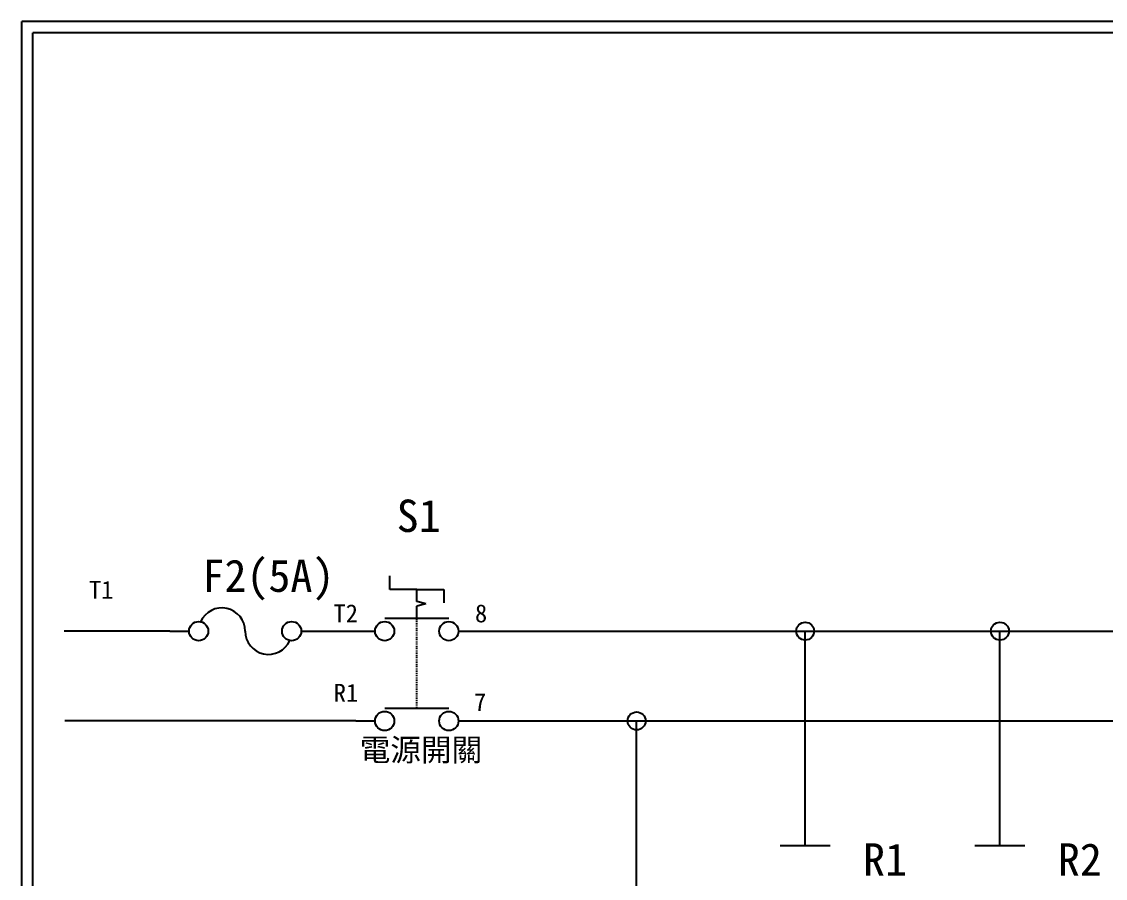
# Model space of a CAD drawing. Extents: x -24 to 263, y 255 to 459.
# Drawn here: x -23.6 to 97.1, y 364.1 to 459.4 of the extents above; entities that cross this region are included whole.
import ezdxf

# ---------------------------------------------------------------- set-up
doc = ezdxf.new("R2010")
doc.units = 0
doc.linetypes.add('DASHED', pattern=[0.2, 0.1, -0.1])
doc.layers.get('0').update_dxf_attribs({"linetype": 'CONTINUOUS'})
for name, color, linetype in [('7', 7, 'CONTINUOUS'), ('圖框層', 7, 'CONTINUOUS'), ('標尺寸層', 3, 'CONTINUOUS')]:
    doc.layers.add(name, color=color, linetype=linetype)
doc.styles.add('CNS', font='romanc.shx', dxfattribs={"bigfont": 'chineset.shx'})
doc.styles.add('STSL', font='kaiu.ttf')

# ---------------------------------------------------------------- blocks, each defined once
blk = doc.blocks.new('FUSE')
at = {"color": 7}
for p, q in [((0, 0), (2.14, 0)), ((14.64, 0), (16.78, 0))]:
    blk.add_line(p, q, dxfattribs=at)
for centre in [(3.21, 0), (13.56, 0)]:
    blk.add_circle(centre, 1.07)
for centre, start, end in [((5.8, 0), 0, 156.116), ((10.98, 0), 180, 336.116)]:
    blk.add_arc(centre, 2.59, start, end, dxfattribs=at)

msp = doc.modelspace()

# ---------------------------------------------------------------- linework, layer by layer
for p, q in [((17.4, 396.25), (17.4, 397.75)), ((20.4, 396.25), (17.4, 396.25)), ((20.4, 396.25), (23.4, 396.25)), ((23.4, 396.25), (23.4, 394.75)), ((21.4, 394.64), (20.4, 394.9)), ((21.4, 394.64), (20.4, 394.37)), ((7.55, 391.6), (15.76, 391.6)), ((9.69, 391.6), (15.76, 391.6)), ((13.62, 391.6), (15.76, 391.6)), ((25.04, 391.6), (140.82, 391.6)), ((63.64, 367.75), (63.64, 391.6)), ((85.32, 367.75), (85.32, 391.6)), ((13.62, 381.6), (15.76, 381.6)), ((25.04, 381.6), (140.44, 381.6))]:
    msp.add_line(p, q)
at = {"layer": '7'}
for p, q in [((20.4, 394.9), (20.4, 396.25)), ((20.4, 393.03), (20.4, 394.37)), ((16.83, 393.03), (23.97, 393.03)), ((16.83, 383.03), (23.97, 383.03))]:
    msp.add_line(p, q, dxfattribs=at)
at = {"layer": '7', "linetype": 'DASHED'}
msp.add_line((20.4, 383.03), (20.4, 393.03), dxfattribs=at)
at = {"layer": '7'}
for centre in [(16.83, 391.6), (23.97, 391.6), (16.83, 381.6), (23.97, 381.6)]:
    msp.add_circle(centre, 1.07, dxfattribs=at)
at = {"layer": '圖框層', "color": 7}
for p, q in [((263.42, 459.45), (-23.58, 459.45)), ((-23.58, 255.48), (-23.58, 459.45)), ((262.17, 458.2), (-22.33, 458.2)), ((-22.33, 256.73), (-22.33, 458.2))]:
    msp.add_line(p, q, dxfattribs=at)
at = {"layer": '標尺寸層', "color": 7}
for p, q in [((-7.09, 391.6), (-18.86, 391.6)), ((13.62, 381.6), (-18.77, 381.6)), ((44.87, 301.39), (44.87, 381.6)), ((60.86, 367.75), (66.42, 367.75)), ((82.54, 367.75), (88.11, 367.75))]:
    msp.add_line(p, q, dxfattribs=at)
for centre in [(63.64, 391.6), (85.32, 391.6), (44.87, 381.6)]:
    msp.add_circle(centre, 1, dxfattribs=at)

# ---------------------------------------------------------------- block references
at = {"color": 7}
msp.add_blockref('FUSE', (-7.09, 391.6), dxfattribs=at)

# ---------------------------------------------------------------- texts
at = {"layer": '圖框層', "color": 4, "style": 'STSL'}
for s, height, p in [('S1', 3.6, (18.16, 402.64)), ('F2(5A)', 3.6, (-3.46, 395.97)), ('T1', 2, (-16.09, 395.2)), ('T2', 2, (11.13, 392.58)), ('8', 2, (26.88, 392.58)), ('R1', 2, (11.16, 383.73)), ('7', 2, (26.78, 382.7)), ('R1', 3.6, (70.08, 364.38)), ('R2', 3.6, (91.77, 364.38))]:
    msp.add_text(s, height=height, dxfattribs=at).set_placement(p)
at = {"layer": '標尺寸層', "color": 7, "insert": (14.05, 379.64), "char_height": 2.5, "width": 14.0847, "attachment_point": 1, "style": 'CNS'}
msp.add_mtext('{\\fDFKai-SB|b0|i0|c136|p65;電源開關}', dxfattribs=at)

doc.saveas('drawing.dxf')
